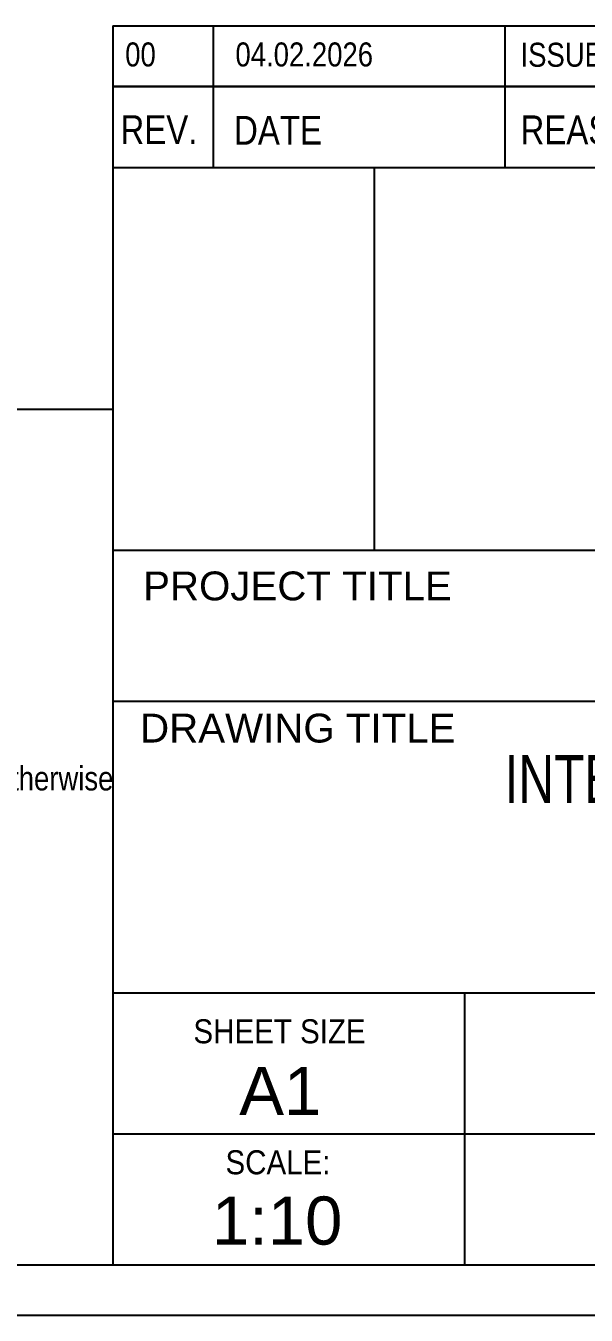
# Model space of a CAD drawing. Header units: millimetres. Extents: x -278 to 563, y -75 to 519.
# Drawn here: x 359.7 to 415.4, y -74.5 to 53.5 of the extents above; entities that cross this region are included whole.
import ezdxf

# ---------------------------------------------------------------- set-up
doc = ezdxf.new("R2010")
doc.units = ezdxf.units.MM
doc.styles.add('Arial', font='ARIAL.TTF', dxfattribs={"height": 0.2})
doc.styles.add('Arial Narrow', font='ARIALN.TTF', dxfattribs={"height": 0.2})

# ---------------------------------------------------------------- blocks, each defined once
blk = doc.blocks.new('Unknown-43703786-1768')
at = {"color": 5, "linetype": 'Continuous'}
for p, q in [((-272.65, -69.52), (558.35, -69.52)), ((-277.65, -74.52), (563.35, -74.52))]:
    blk.add_line(p, q, dxfattribs=at)
blk = doc.blocks.new('0_TCM_4503_AIVD_AD_TITLE_BLOCK-43703786-45669')
at = {"color": 4, "linetype": 'Continuous'}
for q in [(368.35, -69.52), (558.35, 39.48)]:
    blk.add_line((368.35, 39.48), q, dxfattribs=at)
at = {"color": 7, "linetype": 'Continuous'}
for p, q in [((394.35, 1.48), (394.35, 39.48)), ((368.35, 1.48), (558.35, 1.48)), ((368.35, -13.52), (558.35, -13.52)), ((368.35, -42.52), (558.35, -42.52)), ((403.35, -69.52), (403.35, -42.52)), ((368.35, -56.52), (558.35, -56.52)), ((368.35, -69.52), (558.35, -69.52))]:
    blk.add_line(p, q, dxfattribs=at)
at = {"color": 7, "linetype": 'Continuous', "style": 'Arial'}
for s, height, p in [('PROJECT TITLE', 2.8652, (371.35, -3.52)), ('DRAWING TITLE', 2.8652, (371.05, -17.64)), ('A1', 4.775, (380.91, -54.63))]:
    blk.add_text(s, height=height, dxfattribs=at).set_placement(p)
at = {"color": 2, "style": 'Arial Narrow', "width": 0.9}
blk.add_text('INTERCONNECTING PIPE RACK (IPR) SECTION 1', height=4.7721, dxfattribs=at).set_placement((407.29, -23.64))
at = {"color": 7, "linetype": 'Continuous', "style": 'Arial', "width": 0.88}
for s, p in [('SHEET SIZE', (376.35, -47.52)), ('SCALE:', (379.54, -60.53))]:
    blk.add_text(s, height=2.388, dxfattribs=at).set_placement(p)
at = {"color": 7, "style": 'Arial'}
blk.add_text('1:10', height=4.775, dxfattribs=at).set_placement((378.18, -67.51))
blk = doc.blocks.new('0_TCM_4503_AIVD_AD_NOTE_BLOCK-43703786-45670')
at = {"color": 4, "linetype": 'Continuous'}
blk.add_line((253.35, 15.48), (368.35, 15.48), dxfattribs=at)
at = {"color": 7, "linetype": 'Continuous', "style": 'Arial Narrow'}
blk.add_text('3. Where required, masking area shall be provided on contact surface sides. Unless otherwise', height=2.3861, dxfattribs=at).set_placement((254.6, -22.4))
blk = doc.blocks.new('0_TCM_4503_AIVD_AD_REVISION_BLOCK-43703786-45671')
at = {"color": 7, "linetype": 'Continuous'}
for p, q in [((368.35, 53.55), (558.35, 53.55)), ((368.35, 53.55), (368.35, 47.55)), ((378.35, 47.55), (378.35, 53.55)), ((407.35, 47.55), (407.35, 53.55)), ((368.35, 47.55), (558.35, 47.55)), ((368.35, 47.51), (558.35, 47.51)), ((368.35, 47.51), (368.35, 39.48)), ((378.35, 39.51), (378.35, 47.51)), ((407.35, 39.51), (407.35, 47.51)), ((368.35, 39.48), (558.35, 39.48))]:
    blk.add_line(p, q, dxfattribs=at)
at = {"color": 7, "style": 'Arial Narrow'}
for s, height, p in [('00', 2.386, (369.57, 49.51)), ('04.02.2026', 2.386, (380.53, 49.51)), ('ISSUED FOR CONSTRUCTION', 2.3861, (408.87, 49.48))]:
    blk.add_text(s, height=height, dxfattribs=at).set_placement(p)
at = {"color": 7, "linetype": 'Continuous', "style": 'Arial Narrow'}
for s, height, p in [('REV.', 2.863, (369.1, 41.8)), ('DATE', 2.863, (380.39, 41.74)), ('REASON FOR ISSUE', 2.8633, (408.87, 41.78))]:
    blk.add_text(s, height=height, dxfattribs=at).set_placement(p)

msp = doc.modelspace()

# ---------------------------------------------------------------- block references
for name in ['Unknown-43703786-1768', '0_TCM_4503_AIVD_AD_REVISION_BLOCK-43703786-45671', '0_TCM_4503_AIVD_AD_TITLE_BLOCK-43703786-45669', '0_TCM_4503_AIVD_AD_NOTE_BLOCK-43703786-45670']:
    msp.add_blockref(name, (0, 0))

doc.saveas('drawing.dxf')
